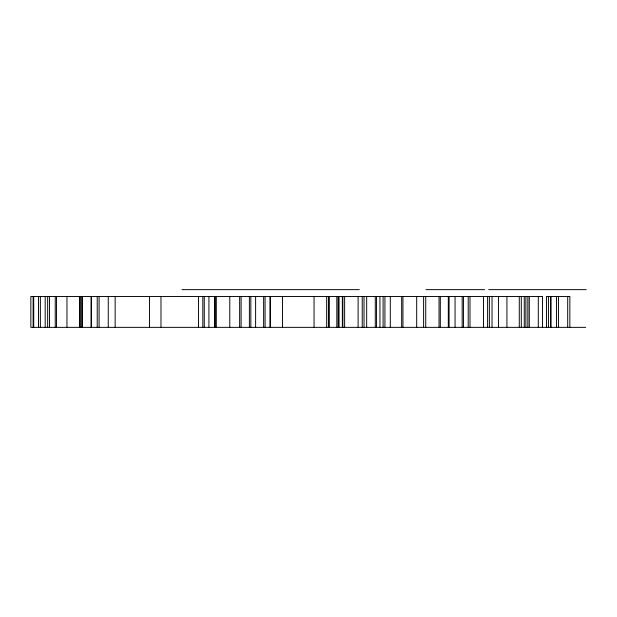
<?xml version="1.0" encoding="UTF-8"?>
<svg xmlns="http://www.w3.org/2000/svg" width="617" height="617" viewBox="0 0 617 617"><rect width="100%" height="100%" fill="white"/><g stroke="black" fill="none" stroke-linecap="round" stroke-linejoin="round"><path stroke-width="0.93" d="M181.953 289.643L359.318 289.643M425.961 289.643L484.63 289.643M488.71 289.643L586.15 289.643M585.71 327.357L30.85 327.357L30.85 296.476L542.528 296.476L542.528 327.357M569.853 327.357L569.853 296.476L550.989 296.476L550.989 327.357M567.694 296.476L567.694 327.357M558.454 296.476L558.454 327.357M556.472 296.476L556.472 327.357M550.619 327.357L550.619 296.476L546.461 296.476L546.461 327.357M548.436 296.476L548.436 327.357M538.294 296.476L538.294 327.357M529.293 296.476L529.293 327.357M527.851 296.476L527.851 327.357M525.877 296.476L525.877 327.357M524.273 296.476L524.273 327.357M521.303 296.476L521.303 327.357M519.283 296.476L519.283 327.357M506.927 296.476L506.927 327.357M498.451 296.476L498.451 327.357M492.027 296.476L492.027 327.357M489.374 296.476L489.374 327.357M487.6 296.476L487.6 327.357M483.473 296.476L483.473 327.357M469.992 296.476L469.992 327.357M468.21 296.476L468.21 327.357M463.452 296.476L463.452 327.357M462.172 296.476L462.172 327.357M455.053 296.476L455.053 327.357M449.083 296.476L449.083 327.357M448.312 296.476L448.312 327.357M440.322 296.476L440.322 327.357M439.034 296.476L439.034 327.357M425.738 296.476L425.738 327.357M423.617 296.476L423.617 327.357M416.691 296.476L416.691 327.357M402.947 296.476L402.947 327.357M401.667 296.476L401.667 327.357M390.299 296.476L390.299 327.357M384.931 296.476L384.931 327.357M383.095 296.476L383.095 327.357M379.949 296.476L379.949 327.357M376.555 296.476L376.555 327.357M375.275 296.476L375.275 327.357M366.668 296.476L366.668 327.357M364.022 296.476L364.022 327.357M362.241 296.476L362.241 327.357M358.115 296.476L358.115 327.357M344.633 296.476L344.633 327.357M342.859 296.476L342.859 327.357M342.342 296.476L342.342 327.357M339.042 296.476L339.042 327.357M338.101 296.476L338.101 327.357M336.813 296.476L336.813 327.357M329.301 296.476L329.301 327.357M328.429 296.476L328.429 327.357M326.663 296.476L326.663 327.357M314.053 296.476L314.053 327.357M282.463 296.476L282.463 327.357M270.439 296.476L270.439 327.357M269.961 296.476L269.961 327.357M265.086 296.476L265.086 327.357M263.636 296.476L263.636 327.357M255.608 296.476L255.608 327.357M250.826 296.476L250.826 327.357M249.376 296.476L249.376 327.357M241.108 296.476L241.108 327.357M239.658 296.476L239.643 327.357M229.779 296.476L229.779 327.357M216.305 296.476L216.305 327.357M214.971 296.476L214.971 327.357M214.855 296.476L214.855 327.357M208.916 296.476L208.916 327.357M204.273 296.476L204.273 327.357M202.816 296.476L202.816 327.357M198.512 296.476L198.512 327.357M160.983 296.476L160.983 327.357M149.515 296.476L149.515 327.357M115.148 296.476L115.148 327.357M108.253 296.476L108.253 327.357M99.082 296.476L99.082 327.357M97.224 296.476L97.224 327.357M91.347 296.476L91.347 327.357M91.154 296.476L91.154 327.357M82.169 296.476L82.169 327.357M81.953 296.476L81.953 327.357M80.318 296.476L80.318 327.357M79.585 296.476L79.585 327.357M66.96 296.476L66.96 327.357M56.509 296.476L56.509 327.357M55.237 296.476L55.237 327.357M49.507 296.476L49.507 327.357M47.656 296.476L47.656 327.357M45.188 296.476L45.188 327.357M40.367 296.476L40.367 327.357M38.509 296.476L38.509 327.357M33.719 296.476L33.719 327.357M33.133 296.476L33.133 327.357"/></g></svg>
